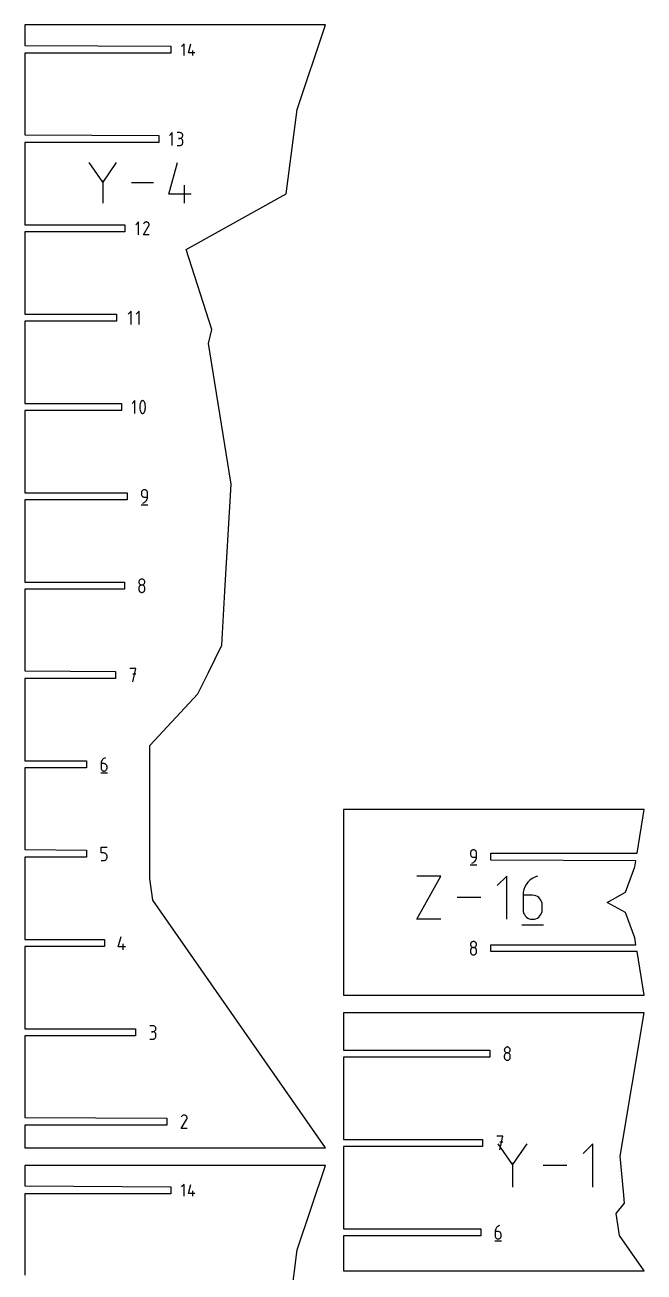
# Model space of a CAD drawing. Extents: x 0 to 980, y 0 to 700.
# Drawn here: x 469 to 580.2, y 194 to 417.9 of the extents above; entities that cross this region are included whole.
import ezdxf

# ---------------------------------------------------------------- set-up
doc = ezdxf.new("R2010")
doc.units = 0

msp = doc.modelspace()

# ---------------------------------------------------------------- linework, layer by layer
at = {"layer": 'annotation', "color": 1}
for p, q in [((497.553473, 414.543362), (497.090548, 414.080305)), ((497.553473, 412.461044), (497.553473, 414.543362)), ((498.334277, 412.92397), (498.796028, 414.543362)), ((499.490482, 412.92397), (498.334277, 412.92397)), ((499.143908, 412.461044), (499.143908, 413.385851)), ((495.445267, 398.61503), (494.932945, 398.102564)), ((495.445267, 396.310521), (495.445267, 398.61503)), ((496.821129, 398.612356), (496.309386, 398.612356)), ((496.913168, 398.604095), (496.821129, 398.612356)), ((496.999772, 398.580288), (496.913168, 398.604095)), ((497.079503, 398.542398), (496.999772, 398.580288)), ((496.821129, 397.588869), (496.564896, 397.588869)), ((496.564896, 397.588869), (496.821129, 397.588869)), ((496.821129, 397.588869), (496.913168, 397.597132)), ((496.913168, 397.580608), (496.821129, 397.588869)), ((496.821129, 397.588869), (496.821129, 397.588869)), ((496.821129, 396.310593), (496.913168, 396.31885)), ((496.913168, 397.597132), (496.999772, 397.620953)), ((496.999772, 397.5568), (496.913168, 397.580608)), ((496.913168, 396.31885), (496.999772, 396.342645)), ((496.999772, 397.620953), (497.079503, 397.65888)), ((497.079503, 397.518911), (496.999772, 397.5568)), ((496.999772, 396.342645), (497.079503, 396.380519)), ((497.15092, 398.491891), (497.079503, 398.542398)), ((497.079503, 397.65888), (497.15092, 397.709461)), ((497.15092, 397.468403), (497.079503, 397.518911)), ((497.079503, 396.380519), (497.15092, 396.431011)), ((497.212582, 398.43023), (497.15092, 398.491891)), ((497.15092, 397.709461), (497.212582, 397.771243)), ((497.212582, 397.406742), (497.15092, 397.468403)), ((497.15092, 396.431011), (497.212582, 396.49266)), ((497.263049, 398.35888), (497.212582, 398.43023)), ((497.212582, 397.771243), (497.263049, 397.842774)), ((497.263049, 397.335392), (497.212582, 397.406742)), ((497.212582, 396.49266), (497.263049, 396.564006)), ((497.30088, 398.279304), (497.263049, 398.35888)), ((497.263049, 397.842774), (497.30088, 397.922601)), ((497.30088, 397.255817), (497.263049, 397.335392)), ((497.263049, 396.564006), (497.30088, 396.643587)), ((497.324635, 398.192968), (497.30088, 398.279304)), ((497.30088, 397.922601), (497.324635, 398.009272)), ((497.324635, 397.169481), (497.30088, 397.255817)), ((497.30088, 396.643587), (497.324635, 396.729944)), ((497.332873, 398.101335), (497.324635, 398.192968)), ((497.324635, 398.009272), (497.332873, 398.101335)), ((497.332873, 397.077848), (497.324635, 397.169481)), ((497.324635, 396.729944), (497.332873, 396.821615)), ((497.332873, 398.101335), (497.332873, 398.101335)), ((497.332873, 396.821615), (497.332873, 397.077848)), ((497.332873, 397.077848), (497.332873, 397.077848)), ((496.309386, 396.310593), (496.821129, 396.310593)), ((496.821129, 396.310593), (496.821129, 396.310593)), ((482.965511, 389.734452), (480.544488, 393.235583)), ((485.38608, 393.235583), (482.965511, 389.734452)), ((494.798441, 387.590852), (496.407906, 393.235356)), ((482.965511, 390.0162), (482.965511, 385.977063)), ((492.07735, 389.606323), (488.108764, 389.606323)), ((498.828474, 387.590852), (494.798441, 387.590852)), ((497.620466, 385.977291), (497.620466, 389.200771)), ((489.393004, 382.575436), (488.880756, 382.063044)), ((489.393004, 380.271261), (489.393004, 382.575436)), ((490.257171, 380.271242), (491.20277, 381.793535)), ((490.325808, 382.319221), (490.258616, 382.190328)), ((490.37913, 382.394833), (490.325808, 382.319221)), ((490.443104, 382.457951), (490.37913, 382.394833)), ((490.515786, 382.50807), (490.443104, 382.457951)), ((490.595228, 382.544685), (490.515786, 382.50807)), ((490.679486, 382.56729), (490.595228, 382.544685)), ((490.766614, 382.575379), (490.679486, 382.56729)), ((490.854666, 382.568448), (490.766614, 382.575379)), ((490.941696, 382.545991), (490.854666, 382.568448)), ((491.025759, 382.507503), (490.941696, 382.545991)), ((491.100944, 382.454114), (491.025759, 382.507503)), ((491.025759, 382.507503), (491.025759, 382.507503)), ((491.163807, 382.390048), (491.100944, 382.454114)), ((491.213789, 382.317267), (491.163807, 382.390048)), ((491.20277, 381.793535), (491.2039, 381.794934)), ((491.20277, 381.793535), (491.20277, 381.793535)), ((491.2039, 381.794934), (491.204984, 381.796344)), ((491.204984, 381.796344), (491.206029, 381.797779)), ((491.206029, 381.797779), (491.207042, 381.799249)), ((491.207042, 381.799249), (491.208029, 381.800767)), ((491.208029, 381.800767), (491.208999, 381.802344)), ((491.208999, 381.802344), (491.209958, 381.803993)), ((491.209958, 381.803993), (491.210914, 381.805724)), ((491.210914, 381.805724), (491.211873, 381.807551)), ((491.211873, 381.807551), (491.250917, 381.891381)), ((491.211873, 381.807551), (491.211873, 381.807551)), ((491.250331, 382.237737), (491.213789, 382.317267)), ((491.272873, 382.15342), (491.250331, 382.237737)), ((491.250917, 381.891381), (491.273725, 381.978278)), ((491.280858, 382.066279), (491.272873, 382.15342)), ((491.273725, 381.978278), (491.280858, 382.066279)), ((491.28051, 380.271242), (490.257171, 380.271242)), ((488.086705, 366.583921), (487.553154, 366.05022)), ((488.086705, 364.183921), (488.086705, 366.583921)), ((489.520256, 366.583921), (488.986705, 366.05022)), ((489.520256, 364.183921), (489.520256, 366.583921)), ((488.740929, 350.498924), (488.22764, 349.98549)), ((488.740929, 348.190064), (488.740929, 350.498924)), ((489.62898, 349.675307), (489.606853, 349.454192)), ((489.606853, 349.454192), (489.606853, 349.232163)), ((489.673233, 349.893802), (489.62898, 349.675307)), ((489.739612, 350.107969), (489.673233, 349.893802)), ((489.828118, 350.316099), (489.739612, 350.107969)), ((489.857922, 350.365663), (489.828118, 350.316099)), ((489.828118, 350.316099), (489.828118, 350.316099)), ((489.895067, 350.4079), (489.857922, 350.365663)), ((489.938321, 350.442401), (489.895067, 350.4079)), ((489.986455, 350.468759), (489.938321, 350.442401)), ((490.03824, 350.486563), (489.986455, 350.468759)), ((490.092444, 350.495406), (490.03824, 350.486563)), ((490.14784, 350.494878), (490.092444, 350.495406)), ((490.203196, 350.484572), (490.14784, 350.494878)), ((490.257282, 350.464077), (490.203196, 350.484572)), ((490.277988, 350.453197), (490.257282, 350.464077)), ((490.257282, 350.464077), (490.257282, 350.464077)), ((490.297857, 350.440699), (490.277988, 350.453197)), ((490.316792, 350.426683), (490.297857, 350.440699)), ((490.334698, 350.411248), (490.316792, 350.426683)), ((490.351478, 350.394492), (490.334698, 350.411248)), ((490.367035, 350.376515), (490.351478, 350.394492)), ((490.381273, 350.357416), (490.367035, 350.376515)), ((490.394095, 350.337292), (490.381273, 350.357416)), ((490.405405, 350.316244), (490.394095, 350.337292)), ((490.49434, 350.107684), (490.405405, 350.316244)), ((490.405405, 350.316244), (490.405405, 350.316244)), ((490.561041, 349.893196), (490.49434, 350.107684)), ((490.605508, 349.674487), (490.561041, 349.893196)), ((490.627742, 349.453264), (490.605508, 349.674487)), ((490.627742, 349.231235), (490.627742, 349.453264)), ((489.606853, 349.232163), (489.62898, 349.01093)), ((489.62898, 349.01093), (489.673233, 348.792199)), ((489.673233, 348.792199), (489.739612, 348.577678)), ((489.739612, 348.577678), (489.828118, 348.369076)), ((489.828118, 348.369076), (489.828118, 348.369076)), ((489.828118, 348.369076), (489.839387, 348.348069)), ((489.839387, 348.348069), (489.852114, 348.328046)), ((489.852114, 348.328046), (489.866246, 348.309067)), ((489.866246, 348.309067), (489.88173, 348.291193)), ((489.88173, 348.291193), (489.898512, 348.274484)), ((489.898512, 348.274484), (489.916538, 348.259001)), ((489.916538, 348.259001), (489.935754, 348.244806)), ((489.935754, 348.244806), (489.956107, 348.231958)), ((489.956107, 348.231958), (489.977544, 348.220519)), ((489.977544, 348.220519), (489.977544, 348.220519)), ((489.977544, 348.220519), (490.031204, 348.200459)), ((490.031204, 348.200459), (490.086238, 348.190493)), ((490.086238, 348.190493), (490.1414, 348.190214)), ((490.1414, 348.190214), (490.195447, 348.199216)), ((490.195447, 348.199216), (490.247134, 348.217093)), ((490.247134, 348.217093), (490.295218, 348.243439)), ((490.295218, 348.243439), (490.338454, 348.277846)), ((490.338454, 348.277846), (490.375598, 348.319909)), ((490.375598, 348.319909), (490.405405, 348.36922)), ((490.405405, 348.36922), (490.49434, 348.577394)), ((490.405405, 348.36922), (490.405405, 348.36922)), ((490.49434, 348.577394), (490.561041, 348.791593)), ((490.561041, 348.791593), (490.605508, 349.010109)), ((490.605508, 349.010109), (490.627742, 349.231235)), ((489.922823, 334.067243), (489.914218, 333.971365)), ((489.914218, 333.971365), (489.914218, 333.704515)), ((489.914218, 333.704515), (489.914218, 333.704515)), ((489.914218, 333.704515), (489.922823, 333.608642)), ((489.947624, 334.157506), (489.922823, 334.067243)), ((489.987103, 334.240641), (489.947624, 334.157506)), ((490.039742, 334.315136), (489.987103, 334.240641)), ((490.104021, 334.379477), (490.039742, 334.315136)), ((490.178421, 334.432154), (490.104021, 334.379477)), ((490.261425, 334.471653), (490.178421, 334.432154)), ((490.351513, 334.496461), (490.261425, 334.471653)), ((490.447167, 334.505067), (490.351513, 334.496461)), ((490.543019, 334.496461), (490.447167, 334.505067)), ((490.447167, 334.505067), (490.447167, 334.505067)), ((490.633213, 334.471653), (490.543019, 334.496461)), ((490.716247, 334.432154), (490.633213, 334.471653)), ((490.790623, 334.379477), (490.716247, 334.432154)), ((490.85484, 334.315136), (490.790623, 334.379477)), ((490.907398, 334.240641), (490.85484, 334.315136)), ((490.946797, 334.157506), (490.907398, 334.240641)), ((490.971536, 334.067243), (490.946797, 334.157506)), ((490.980116, 333.971365), (490.971536, 334.067243)), ((490.980116, 333.170964), (490.980116, 333.971365)), ((490.980116, 333.971365), (490.980116, 333.971365)), ((489.847619, 331.805067), (491.047619, 331.805067)), ((489.922823, 333.608642), (489.947624, 333.518393)), ((489.947624, 333.518393), (489.987103, 333.435278)), ((489.987103, 333.435278), (490.039742, 333.360808)), ((490.039742, 333.360808), (490.104021, 333.296491)), ((490.104021, 333.296491), (490.178421, 333.243838)), ((490.178421, 333.243838), (490.261425, 333.204359)), ((490.180467, 332.105067), (490.332875, 332.161861)), ((490.180467, 332.105067), (490.180467, 332.105067)), ((490.261425, 333.204359), (490.351513, 333.179565)), ((490.332875, 332.161861), (490.472766, 332.238629)), ((490.351513, 333.179565), (490.447167, 333.170964)), ((490.447167, 333.170964), (490.980116, 333.170964)), ((490.472766, 332.238629), (490.598695, 332.333415)), ((490.598695, 332.333415), (490.709217, 332.444263)), ((490.709217, 332.444263), (490.802886, 332.569216)), ((490.802886, 332.569216), (490.878255, 332.706318)), ((490.878255, 332.706318), (490.933881, 332.853614)), ((490.933881, 332.853614), (490.968316, 333.009148)), ((490.968316, 333.009148), (490.980116, 333.170964)), ((489.461959, 318.025938), (489.45336, 317.930508)), ((489.486748, 318.115852), (489.461959, 318.025938)), ((489.526211, 318.198725), (489.486748, 318.115852)), ((489.578833, 318.273032), (489.526211, 318.198725)), ((489.6431, 318.337247), (489.578833, 318.273032)), ((489.717496, 318.389848), (489.6431, 318.337247)), ((489.800506, 318.429307), (489.717496, 318.389848)), ((489.890615, 318.454101), (489.800506, 318.429307)), ((489.986308, 318.462705), (489.890615, 318.454101)), ((490.082002, 318.454101), (489.986308, 318.462705)), ((489.986308, 318.462705), (489.986308, 318.462705)), ((490.172111, 318.429307), (490.082002, 318.454101)), ((490.255121, 318.389848), (490.172111, 318.429307)), ((490.329517, 318.337247), (490.255121, 318.389848)), ((490.393784, 318.273032), (490.329517, 318.337247)), ((490.446406, 318.198725), (490.393784, 318.273032)), ((490.485869, 318.115852), (490.446406, 318.198725)), ((490.510658, 318.025938), (490.485869, 318.115852)), ((490.519257, 317.930508), (490.510658, 318.025938)), ((489.45336, 317.930508), (489.45336, 317.930508)), ((489.45336, 317.930508), (489.461964, 317.834631)), ((489.461959, 316.95909), (489.45336, 316.863256)), ((489.45336, 316.863256), (489.45336, 316.59776)), ((489.45336, 316.59776), (489.45336, 316.59776)), ((489.45336, 316.59776), (489.461964, 316.501934)), ((489.486748, 317.049317), (489.461959, 316.95909)), ((489.461964, 317.834631), (489.486766, 317.744368)), ((489.461964, 316.501934), (489.486766, 316.41181)), ((489.526211, 317.132426), (489.486748, 317.049317)), ((489.486766, 317.744368), (489.526245, 317.661233)), ((489.486766, 316.41181), (489.526245, 316.328875)), ((489.578833, 317.206902), (489.526211, 317.132426)), ((489.526245, 317.661233), (489.578883, 317.586738)), ((489.526245, 316.328875), (489.578883, 316.254618)), ((489.6431, 317.271231), (489.578833, 317.206902)), ((489.578883, 317.586738), (489.643162, 317.522397)), ((489.578883, 316.254618), (489.643162, 316.190526)), ((489.717496, 317.3239), (489.6431, 317.271231)), ((489.643162, 317.522397), (489.717563, 317.46972)), ((489.643162, 316.190526), (489.717563, 316.138087)), ((489.800506, 317.363395), (489.717496, 317.3239)), ((489.717563, 317.46972), (489.800566, 317.430221)), ((489.717563, 316.138087), (489.800566, 316.098788)), ((489.890615, 317.388202), (489.800506, 317.363395)), ((489.800566, 317.430221), (489.890655, 317.405413)), ((489.800566, 316.098788), (489.890655, 316.074118)), ((489.986308, 317.396807), (489.890615, 317.388202)), ((489.890655, 317.405413), (489.986308, 317.396807)), ((489.890655, 316.074118), (489.986308, 316.065564)), ((489.986308, 317.396807), (490.081962, 317.405413)), ((490.082002, 317.388207), (489.986308, 317.396807)), ((489.986308, 317.396807), (489.986308, 317.396807)), ((489.986308, 317.396807), (489.986308, 317.396807)), ((489.986308, 316.065564), (490.081962, 316.074118)), ((489.986308, 316.065564), (489.986308, 316.065564)), ((490.081962, 317.405413), (490.172051, 317.430221)), ((490.081962, 316.074118), (490.172051, 316.098788)), ((490.172111, 317.363412), (490.082002, 317.388207)), ((490.172051, 317.430221), (490.255054, 317.46972)), ((490.172051, 316.098788), (490.255054, 316.138087)), ((490.255121, 317.323933), (490.172111, 317.363412)), ((490.255054, 317.46972), (490.329455, 317.522397)), ((490.255054, 316.138087), (490.329455, 316.190526)), ((490.329517, 317.271281), (490.255121, 317.323933)), ((490.329455, 317.522397), (490.393734, 317.586738)), ((490.329455, 316.190526), (490.393734, 316.254618)), ((490.393784, 317.206964), (490.329517, 317.271281)), ((490.393734, 317.586738), (490.446372, 317.661233)), ((490.393734, 316.254618), (490.446372, 316.328875)), ((490.446406, 317.132493), (490.393784, 317.206964)), ((490.446372, 317.661233), (490.485851, 317.744368)), ((490.446372, 316.328875), (490.485851, 316.41181)), ((490.485869, 317.049378), (490.446406, 317.132493)), ((490.485851, 317.744368), (490.510653, 317.834631)), ((490.485851, 316.41181), (490.510653, 316.501934)), ((490.510658, 316.959129), (490.485869, 317.049378)), ((490.510653, 317.834631), (490.519257, 317.930508)), ((490.510653, 316.501934), (490.519257, 316.59776)), ((490.519257, 316.863256), (490.510658, 316.959129)), ((490.519257, 317.930508), (490.519257, 317.930508)), ((490.519257, 316.59776), (490.519257, 316.863256)), ((490.519257, 316.863256), (490.519257, 316.863256)), ((488.908981, 302.426212), (487.841729, 302.426212)), ((488.37543, 300.026212), (488.908981, 302.426212)), ((488.908981, 301.357455), (488.37543, 301.357455)), ((482.671455, 285.480249), (482.659654, 285.318028)), ((482.659654, 285.318028), (482.659654, 284.520336)), ((483.192602, 285.318028), (482.659654, 285.318028)), ((482.659654, 284.520336), (482.659654, 284.520336)), ((482.659654, 284.520336), (482.668258, 284.424463)), ((482.668258, 284.424463), (482.693059, 284.334214)), ((482.705899, 285.636111), (482.671455, 285.480249)), ((482.761547, 285.783683), (482.705899, 285.636111)), ((482.836963, 285.921031), (482.761547, 285.783683)), ((482.930707, 286.046223), (482.836963, 285.921031)), ((483.041342, 286.157327), (482.930707, 286.046223)), ((483.167428, 286.252411), (483.041342, 286.157327)), ((483.307529, 286.329541), (483.167428, 286.252411)), ((483.288454, 285.309474), (483.192602, 285.318028)), ((483.378648, 285.284804), (483.288454, 285.309474)), ((483.460205, 286.386785), (483.307529, 286.329541)), ((483.461683, 285.245506), (483.378648, 285.284804)), ((483.460205, 286.386785), (483.460205, 286.386785)), ((483.536059, 285.193066), (483.461683, 285.245506)), ((483.600276, 285.128974), (483.536059, 285.193066)), ((483.652833, 285.054717), (483.600276, 285.128974)), ((483.692232, 284.971783), (483.652833, 285.054717)), ((483.716971, 284.881658), (483.692232, 284.971783)), ((483.692232, 284.334214), (483.716971, 284.424463)), ((483.725551, 284.785832), (483.716971, 284.881658)), ((483.716971, 284.424463), (483.725551, 284.520336)), ((483.725551, 284.520336), (483.725551, 284.785832)), ((483.725551, 284.785832), (483.725551, 284.785832)), ((482.592903, 283.686785), (483.792903, 283.686785)), ((482.693059, 284.334214), (482.732538, 284.251099)), ((482.732538, 284.251099), (482.785177, 284.176629)), ((482.785177, 284.176629), (482.849456, 284.112312)), ((482.849456, 284.112312), (482.923856, 284.059659)), ((482.923856, 284.059659), (483.00686, 284.02018)), ((483.00686, 284.02018), (483.096948, 283.995386)), ((483.096948, 283.995386), (483.192602, 283.986785)), ((483.192602, 283.986785), (483.288454, 283.995386)), ((483.192602, 283.986785), (483.192602, 283.986785)), ((483.288454, 283.995386), (483.378648, 284.02018)), ((483.378648, 284.02018), (483.461683, 284.059659)), ((483.461683, 284.059659), (483.536059, 284.112312)), ((483.536059, 284.112312), (483.600276, 284.176629)), ((483.600276, 284.176629), (483.652833, 284.251099)), ((483.652833, 284.251099), (483.692232, 284.334214)), ((482.659649, 269.278601), (482.659649, 270.347358)), ((482.659649, 270.347358), (483.725546, 270.347358)), ((483.192598, 269.278601), (482.659649, 269.278601)), ((483.288291, 269.270047), (483.192598, 269.278601)), ((483.378401, 269.245377), (483.288291, 269.270047)), ((483.461411, 269.206078), (483.378401, 269.245377)), ((483.535806, 269.153639), (483.461411, 269.206078)), ((483.600073, 269.089547), (483.535806, 269.153639)), ((483.652695, 269.01529), (483.600073, 269.089547)), ((483.692158, 268.932355), (483.652695, 269.01529)), ((483.716947, 268.842231), (483.692158, 268.932355)), ((483.725546, 268.746405), (483.716947, 268.842231)), ((483.725546, 268.480909), (483.725546, 268.746405)), ((483.725546, 268.746405), (483.725546, 268.746405)), ((549.006128, 269.403901), (548.997524, 269.308023)), ((548.997524, 269.308023), (548.997524, 269.041173)), ((548.997524, 269.041173), (548.997524, 269.041173)), ((548.997524, 269.041173), (549.006128, 268.9453)), ((549.030929, 269.494164), (549.006128, 269.403901)), ((549.006128, 268.9453), (549.030929, 268.855051)), ((549.070408, 269.577299), (549.030929, 269.494164)), ((549.030929, 268.855051), (549.070408, 268.771936)), ((549.123047, 269.651793), (549.070408, 269.577299)), ((549.070408, 268.771936), (549.123047, 268.697465)), ((549.187326, 269.716135), (549.123047, 269.651793)), ((549.123047, 268.697465), (549.187326, 268.633148)), ((549.261726, 269.768812), (549.187326, 269.716135)), ((549.34473, 269.80831), (549.261726, 269.768812)), ((549.434818, 269.833119), (549.34473, 269.80831)), ((549.530472, 269.841724), (549.434818, 269.833119)), ((549.626324, 269.833119), (549.530472, 269.841724)), ((549.530472, 269.841724), (549.530472, 269.841724)), ((549.716518, 269.80831), (549.626324, 269.833119)), ((549.799553, 269.768812), (549.716518, 269.80831)), ((549.873929, 269.716135), (549.799553, 269.768812)), ((549.938145, 269.651793), (549.873929, 269.716135)), ((549.990703, 269.577299), (549.938145, 269.651793)), ((550.030102, 269.494164), (549.990703, 269.577299)), ((550.054841, 269.403901), (550.030102, 269.494164)), ((550.063421, 269.308023), (550.054841, 269.403901)), ((550.063421, 268.507622), (550.063421, 269.308023)), ((550.063421, 269.308023), (550.063421, 269.308023)), ((482.659649, 267.947358), (483.192598, 267.947358)), ((483.192598, 267.947358), (483.288252, 267.955958)), ((483.192598, 267.947358), (483.192598, 267.947358)), ((483.288252, 267.955958), (483.37834, 267.980753)), ((483.37834, 267.980753), (483.461344, 268.020232)), ((483.461344, 268.020232), (483.535744, 268.072884)), ((483.535744, 268.072884), (483.600023, 268.137201)), ((483.600023, 268.137201), (483.652662, 268.211672)), ((483.652662, 268.211672), (483.692141, 268.294787)), ((483.692141, 268.294787), (483.716942, 268.385036)), ((483.716942, 268.385036), (483.725546, 268.480909)), ((548.930924, 267.141724), (550.130924, 267.141724)), ((549.187326, 268.633148), (549.261726, 268.580496)), ((549.261726, 268.580496), (549.34473, 268.541017)), ((549.263772, 267.441724), (549.41618, 267.498519)), ((549.263772, 267.441724), (549.263772, 267.441724)), ((549.34473, 268.541017), (549.434818, 268.516222)), ((549.41618, 267.498519), (549.556071, 267.575287)), ((549.434818, 268.516222), (549.530472, 268.507622)), ((549.530472, 268.507622), (550.063421, 268.507622)), ((549.556071, 267.575287), (549.682, 267.670073)), ((549.682, 267.670073), (549.792522, 267.78092)), ((549.792522, 267.78092), (549.886191, 267.905873)), ((549.886191, 267.905873), (549.96156, 268.042976)), ((549.96156, 268.042976), (550.017186, 268.190272)), ((550.017186, 268.190272), (550.051621, 268.345806)), ((550.051621, 268.345806), (550.063421, 268.507622)), ((539.379522, 257.371207), (543.697571, 265.147987)), ((543.697571, 265.147987), (539.379522, 265.147987)), ((555.511487, 265.147987), (553.78261, 263.418622)), ((555.511487, 257.371207), (555.511487, 265.147987)), ((559.66433, 264.40447), (559.305838, 264.044457)), ((560.072892, 264.71257), (559.66433, 264.40447)), ((560.526863, 264.962497), (560.072892, 264.71257)), ((561.021584, 265.147987), (560.526863, 264.962497)), ((561.021584, 265.147987), (561.021584, 265.147987)), ((558.465775, 262.210516), (558.427536, 261.684867)), ((558.577385, 262.715561), (558.465775, 262.210516)), ((558.757705, 263.19374), (558.577385, 262.715561)), ((559.002077, 263.638793), (558.757705, 263.19374)), ((559.305838, 264.044457), (559.002077, 263.638793)), ((550.866805, 261.259597), (546.614595, 261.259597)), ((558.427536, 261.684867), (558.427536, 259.100085)), ((560.154463, 261.684867), (558.427536, 261.684867)), ((560.465055, 261.65715), (560.154463, 261.684867)), ((560.757311, 261.57721), (560.465055, 261.65715)), ((561.026371, 261.449871), (560.757311, 261.57721)), ((561.267373, 261.279951), (561.026371, 261.449871)), ((561.475457, 261.072272), (561.267373, 261.279951)), ((561.645761, 260.831654), (561.475457, 261.072272)), ((561.773426, 260.562919), (561.645761, 260.831654)), ((561.853589, 260.270887), (561.773426, 260.562919)), ((561.88139, 259.960379), (561.853589, 260.270887)), ((561.88139, 259.100085), (561.88139, 259.960379)), ((561.88139, 259.960379), (561.88139, 259.960379)), ((558.427536, 259.100085), (558.427536, 259.100085)), ((558.427536, 259.100085), (558.455418, 258.789426)), ((558.455418, 258.789426), (558.535782, 258.496991)), ((558.535782, 258.496991), (558.663707, 258.227672)), ((558.663707, 258.227672), (558.834272, 257.986362)), ((558.834272, 257.986362), (559.042557, 257.777954)), ((559.042557, 257.777954), (559.283639, 257.607342)), ((559.283639, 257.607342), (559.552598, 257.479418)), ((560.757311, 257.479418), (561.026371, 257.607342)), ((561.026371, 257.607342), (561.267373, 257.777954)), ((561.267373, 257.777954), (561.475457, 257.986362)), ((561.475457, 257.986362), (561.645761, 258.227672)), ((561.645761, 258.227672), (561.773426, 258.496991)), ((561.773426, 258.496991), (561.853589, 258.789426)), ((561.853589, 258.789426), (561.88139, 259.100085)), ((543.697571, 257.371207), (539.379522, 257.371207)), ((558.211243, 256.39911), (562.099633, 256.39911)), ((559.552598, 257.479418), (559.844513, 257.399076)), ((559.844513, 257.399076), (560.154463, 257.371207)), ((560.154463, 257.371207), (560.465055, 257.399076)), ((560.154463, 257.371207), (560.154463, 257.371207)), ((560.465055, 257.399076), (560.757311, 257.479418)), ((485.70762, 252.441481), (486.239816, 254.307931)), ((549.031071, 253.040026), (549.006283, 252.950112)), ((549.070534, 253.122899), (549.031071, 253.040026)), ((549.123157, 253.197205), (549.070534, 253.122899)), ((549.187423, 253.261421), (549.123157, 253.197205)), ((549.261819, 253.314021), (549.187423, 253.261421)), ((549.344829, 253.353481), (549.261819, 253.314021)), ((549.434938, 253.378275), (549.344829, 253.353481)), ((549.530632, 253.386878), (549.434938, 253.378275)), ((549.626325, 253.378275), (549.530632, 253.386878)), ((549.530632, 253.386878), (549.530632, 253.386878)), ((549.716435, 253.353481), (549.626325, 253.378275)), ((549.799445, 253.314021), (549.716435, 253.353481)), ((549.87384, 253.261421), (549.799445, 253.314021)), ((549.938107, 253.197205), (549.87384, 253.261421)), ((549.990729, 253.122899), (549.938107, 253.197205)), ((550.030192, 253.040026), (549.990729, 253.122899)), ((550.054981, 252.950112), (550.030192, 253.040026)), ((487.040217, 252.441481), (485.70762, 252.441481)), ((486.640769, 251.907931), (486.640769, 252.973828)), ((549.006283, 252.950112), (548.997683, 252.854682)), ((548.997683, 252.854682), (548.997683, 252.854682)), ((548.997683, 252.854682), (549.006288, 252.758804)), ((549.006283, 251.883263), (548.997683, 251.78743)), ((548.997683, 251.78743), (548.997683, 251.521934)), ((548.997683, 251.521934), (548.997683, 251.521934)), ((548.997683, 251.521934), (549.006288, 251.426108)), ((549.031071, 251.973491), (549.006283, 251.883263)), ((549.006288, 252.758804), (549.031089, 252.668542)), ((549.006288, 251.426108), (549.031089, 251.335984)), ((549.070534, 252.0566), (549.031071, 251.973491)), ((549.031089, 252.668542), (549.070568, 252.585407)), ((549.031089, 251.335984), (549.070568, 251.253049)), ((549.123157, 252.131076), (549.070534, 252.0566)), ((549.070568, 252.585407), (549.123206, 252.510912)), ((549.070568, 251.253049), (549.123206, 251.178792)), ((549.187423, 252.195405), (549.123157, 252.131076)), ((549.123206, 252.510912), (549.187485, 252.44657)), ((549.123206, 251.178792), (549.187485, 251.1147)), ((549.261819, 252.248074), (549.187423, 252.195405)), ((549.187485, 252.44657), (549.261886, 252.393894)), ((549.187485, 251.1147), (549.261886, 251.062261)), ((549.344829, 252.287569), (549.261819, 252.248074)), ((549.261886, 252.393894), (549.34489, 252.354395)), ((549.261886, 251.062261), (549.34489, 251.022962)), ((549.434938, 252.312376), (549.344829, 252.287569)), ((549.34489, 252.354395), (549.434978, 252.329587)), ((549.34489, 251.022962), (549.434978, 250.998292)), ((549.530632, 252.320981), (549.434938, 252.312376)), ((549.434978, 252.329587), (549.530632, 252.320981)), ((549.434978, 250.998292), (549.530632, 250.989738)), ((549.530632, 252.320981), (549.626286, 252.329587)), ((549.626325, 252.312381), (549.530632, 252.320981)), ((549.530632, 252.320981), (549.530632, 252.320981)), ((549.530632, 252.320981), (549.530632, 252.320981)), ((549.530632, 250.989738), (549.626286, 250.998292)), ((549.530632, 250.989738), (549.530632, 250.989738)), ((549.626286, 252.329587), (549.716374, 252.354395)), ((549.626286, 250.998292), (549.716374, 251.022962)), ((549.716435, 252.287586), (549.626325, 252.312381)), ((549.716374, 252.354395), (549.799378, 252.393894)), ((549.716374, 251.022962), (549.799378, 251.062261)), ((549.799445, 252.248107), (549.716435, 252.287586)), ((549.799378, 252.393894), (549.873778, 252.44657)), ((549.799378, 251.062261), (549.873778, 251.1147)), ((549.87384, 252.195454), (549.799445, 252.248107)), ((549.873778, 252.44657), (549.938057, 252.510912)), ((549.873778, 251.1147), (549.938057, 251.178792)), ((549.938107, 252.131138), (549.87384, 252.195454)), ((549.938057, 252.510912), (549.990696, 252.585407)), ((549.938057, 251.178792), (549.990696, 251.253049)), ((549.990729, 252.056667), (549.938107, 252.131138)), ((549.990696, 252.585407), (550.030175, 252.668542)), ((549.990696, 251.253049), (550.030175, 251.335984)), ((550.030192, 251.973552), (549.990729, 252.056667)), ((550.030175, 252.668542), (550.054976, 252.758804)), ((550.030175, 251.335984), (550.054976, 251.426108)), ((550.054981, 251.883303), (550.030192, 251.973552)), ((550.054976, 252.758804), (550.06358, 252.854682)), ((550.054976, 251.426108), (550.06358, 251.521934)), ((550.06358, 252.854682), (550.054981, 252.950112)), ((550.06358, 251.78743), (550.054981, 251.883303)), ((550.06358, 252.854682), (550.06358, 252.854682)), ((550.06358, 251.521934), (550.06358, 251.78743)), ((550.06358, 251.78743), (550.06358, 251.78743)), ((491.973649, 238.265719), (491.4407, 238.265719)), ((492.069501, 238.257116), (491.973649, 238.265719)), ((492.159695, 238.232322), (492.069501, 238.257116)), ((492.24273, 238.192862), (492.159695, 238.232322)), ((492.317105, 238.140262), (492.24273, 238.192862)), ((492.381322, 238.076046), (492.317105, 238.140262)), ((492.317105, 237.325411), (492.381322, 237.389753)), ((492.43388, 238.001739), (492.381322, 238.076046)), ((492.381322, 237.389753), (492.43388, 237.464248)), ((492.473279, 237.918867), (492.43388, 238.001739)), ((492.43388, 237.464248), (492.473279, 237.547382)), ((492.498018, 237.828953), (492.473279, 237.918867)), ((492.473279, 237.547382), (492.498018, 237.637645)), ((492.506598, 237.733523), (492.498018, 237.828953)), ((492.498018, 237.637645), (492.506598, 237.733523)), ((492.506598, 237.733523), (492.506598, 237.733523)), ((491.4407, 235.868579), (491.973649, 235.868579)), ((491.973649, 237.199822), (491.706799, 237.199822)), ((491.706799, 237.199822), (491.973649, 237.199822)), ((491.973649, 237.199822), (492.069501, 237.208427)), ((492.069501, 237.191218), (491.973649, 237.199822)), ((491.973649, 237.199822), (491.973649, 237.199822)), ((491.973649, 235.868579), (492.069501, 235.877177)), ((491.973649, 235.868579), (491.973649, 235.868579)), ((492.069501, 237.208427), (492.159695, 237.233236)), ((492.159695, 237.166424), (492.069501, 237.191218)), ((492.069501, 235.877177), (492.159695, 235.901959)), ((492.159695, 237.233236), (492.24273, 237.272735)), ((492.24273, 237.126965), (492.159695, 237.166424)), ((492.159695, 235.901959), (492.24273, 235.941402)), ((492.24273, 237.272735), (492.317105, 237.325411)), ((492.317105, 237.074365), (492.24273, 237.126965)), ((492.24273, 235.941402), (492.317105, 235.993986)), ((492.381322, 237.010149), (492.317105, 237.074365)), ((492.317105, 235.993986), (492.381322, 236.05819)), ((492.43388, 236.935842), (492.381322, 237.010149)), ((492.381322, 236.05819), (492.43388, 236.132492)), ((492.473279, 236.852969), (492.43388, 236.935842)), ((492.43388, 236.132492), (492.473279, 236.215371)), ((492.498018, 236.763056), (492.473279, 236.852969)), ((492.473279, 236.215371), (492.498018, 236.305305)), ((492.506598, 236.667626), (492.498018, 236.763056)), ((492.498018, 236.305305), (492.506598, 236.400775)), ((492.506598, 236.400775), (492.506598, 236.667626)), ((492.506598, 236.667626), (492.506598, 236.667626)), ((555.080744, 234.012913), (555.072144, 233.917483)), ((555.072144, 233.917483), (555.072144, 233.917483)), ((555.072144, 233.917483), (555.080749, 233.821605)), ((555.080744, 232.946064), (555.072144, 232.850231)), ((555.105533, 234.102827), (555.080744, 234.012913)), ((555.105533, 233.036292), (555.080744, 232.946064)), ((555.080749, 233.821605), (555.10555, 233.731343)), ((555.144996, 234.1857), (555.105533, 234.102827)), ((555.144996, 233.119401), (555.105533, 233.036292)), ((555.10555, 233.731343), (555.145029, 233.648208)), ((555.197618, 234.260006), (555.144996, 234.1857)), ((555.197618, 233.193877), (555.144996, 233.119401)), ((555.145029, 233.648208), (555.197667, 233.573713)), ((555.261884, 234.324222), (555.197618, 234.260006)), ((555.261884, 233.258206), (555.197618, 233.193877)), ((555.197667, 233.573713), (555.261946, 233.509371)), ((555.33628, 234.376822), (555.261884, 234.324222)), ((555.33628, 233.310875), (555.261884, 233.258206)), ((555.261946, 233.509371), (555.336347, 233.456695)), ((555.41929, 234.416282), (555.33628, 234.376822)), ((555.41929, 233.35037), (555.33628, 233.310875)), ((555.336347, 233.456695), (555.419351, 233.417196)), ((555.509399, 234.441076), (555.41929, 234.416282)), ((555.509399, 233.375177), (555.41929, 233.35037)), ((555.419351, 233.417196), (555.509439, 233.392388)), ((555.605093, 234.449679), (555.509399, 234.441076)), ((555.605093, 233.383782), (555.509399, 233.375177)), ((555.509439, 233.392388), (555.605093, 233.383782)), ((555.700786, 234.441076), (555.605093, 234.449679)), ((555.605093, 234.449679), (555.605093, 234.449679)), ((555.605093, 233.383782), (555.700747, 233.392388)), ((555.700786, 233.375182), (555.605093, 233.383782)), ((555.605093, 233.383782), (555.605093, 233.383782)), ((555.605093, 233.383782), (555.605093, 233.383782)), ((555.700747, 233.392388), (555.790835, 233.417196)), ((555.790896, 234.416282), (555.700786, 234.441076)), ((555.790896, 233.350387), (555.700786, 233.375182)), ((555.790835, 233.417196), (555.873839, 233.456695)), ((555.873906, 234.376822), (555.790896, 234.416282)), ((555.873906, 233.310908), (555.790896, 233.350387)), ((555.873839, 233.456695), (555.948239, 233.509371)), ((555.948301, 234.324222), (555.873906, 234.376822)), ((555.948301, 233.258256), (555.873906, 233.310908)), ((555.948239, 233.509371), (556.012518, 233.573713)), ((556.012568, 234.260006), (555.948301, 234.324222)), ((556.012568, 233.193939), (555.948301, 233.258256)), ((556.012518, 233.573713), (556.065157, 233.648208)), ((556.06519, 234.1857), (556.012568, 234.260006)), ((556.06519, 233.119468), (556.012568, 233.193939)), ((556.065157, 233.648208), (556.104636, 233.731343)), ((556.104653, 234.102827), (556.06519, 234.1857)), ((556.104653, 233.036353), (556.06519, 233.119468)), ((556.104636, 233.731343), (556.129437, 233.821605)), ((556.129442, 234.012913), (556.104653, 234.102827)), ((556.129442, 232.946104), (556.104653, 233.036353)), ((556.129437, 233.821605), (556.138042, 233.917483)), ((556.138042, 233.917483), (556.129442, 234.012913)), ((556.138042, 232.850231), (556.129442, 232.946104)), ((556.138042, 233.917483), (556.138042, 233.917483)), ((555.072144, 232.850231), (555.072144, 232.584735)), ((555.072144, 232.584735), (555.072144, 232.584735)), ((555.072144, 232.584735), (555.080749, 232.488909)), ((555.080749, 232.488909), (555.10555, 232.398785)), ((555.10555, 232.398785), (555.145029, 232.31585)), ((555.145029, 232.31585), (555.197667, 232.241593)), ((555.197667, 232.241593), (555.261946, 232.177501)), ((555.261946, 232.177501), (555.336347, 232.125062)), ((555.336347, 232.125062), (555.419351, 232.085763)), ((555.419351, 232.085763), (555.509439, 232.061093)), ((555.509439, 232.061093), (555.605093, 232.052539)), ((555.605093, 232.052539), (555.700747, 232.061093)), ((555.605093, 232.052539), (555.605093, 232.052539)), ((555.700747, 232.061093), (555.790835, 232.085763)), ((555.790835, 232.085763), (555.873839, 232.125062)), ((555.873839, 232.125062), (555.948239, 232.177501)), ((555.948239, 232.177501), (556.012518, 232.241593)), ((556.012518, 232.241593), (556.065157, 232.31585)), ((556.065157, 232.31585), (556.104636, 232.398785)), ((556.104636, 232.398785), (556.129437, 232.488909)), ((556.129437, 232.488909), (556.138042, 232.584735)), ((556.138042, 232.584735), (556.138042, 232.850231)), ((556.138042, 232.850231), (556.138042, 232.850231)), ((497.111922, 221.962206), (497.041936, 221.827953)), ((497.167462, 222.040962), (497.111922, 221.962206)), ((497.234097, 222.106705), (497.167462, 222.040962)), ((497.309801, 222.158909), (497.234097, 222.106705)), ((497.392547, 222.197047), (497.309801, 222.158909)), ((497.480309, 222.220592), (497.392547, 222.197047)), ((497.571061, 222.229018), (497.480309, 222.220592)), ((497.662774, 222.221799), (497.571061, 222.229018)), ((497.753424, 222.198408), (497.662774, 222.221799)), ((497.840983, 222.158318), (497.753424, 222.198408)), ((497.919295, 222.102709), (497.840983, 222.158318)), ((497.840983, 222.158318), (497.840983, 222.158318)), ((497.984772, 222.035978), (497.919295, 222.102709)), ((498.036833, 221.960172), (497.984772, 222.035978)), ((498.074894, 221.877334), (498.036833, 221.960172)), ((498.098374, 221.78951), (498.074894, 221.877334)), ((498.106691, 221.698745), (498.098374, 221.78951)), ((498.099261, 221.607084), (498.106691, 221.698745)), ((497.040431, 219.829057), (498.025355, 221.414658)), ((498.106328, 219.829057), (497.040431, 219.829057)), ((498.025355, 221.414658), (498.026532, 221.416115)), ((498.025355, 221.414658), (498.025355, 221.414658)), ((498.026532, 221.416115), (498.027662, 221.417585)), ((498.027662, 221.417585), (498.02875, 221.419079)), ((498.02875, 221.419079), (498.029805, 221.42061)), ((498.029805, 221.42061), (498.030833, 221.422191)), ((498.030833, 221.422191), (498.031844, 221.423834)), ((498.031844, 221.423834), (498.032843, 221.425551)), ((498.032843, 221.425551), (498.033838, 221.427355)), ((498.033838, 221.427355), (498.034837, 221.429258)), ((498.034837, 221.429258), (498.075504, 221.516574)), ((498.034837, 221.429258), (498.034837, 221.429258)), ((498.075504, 221.516574), (498.099261, 221.607084)), ((554.806297, 218.413187), (553.739045, 218.413187)), ((554.272746, 216.013187), (554.806297, 218.413187)), ((554.806297, 217.34443), (554.272746, 217.34443)), ((556.537298, 213.328118), (553.94325, 217.079465)), ((559.130858, 217.079465), (556.537298, 213.328118)), ((570.945016, 217.079221), (569.216139, 215.349856)), ((570.945016, 209.302443), (570.945016, 217.079221)), ((556.537298, 213.630001), (556.537298, 209.302199)), ((566.300334, 213.190832), (562.048125, 213.190832)), ((497.553464, 209.775581), (497.090538, 209.312524)), ((497.553464, 207.693263), (497.553464, 209.775581)), ((498.334268, 208.156189), (498.796019, 209.775581)), ((499.143899, 207.693263), (499.143899, 208.61807)), ((499.490473, 208.156189), (498.334268, 208.156189)), ((553.470024, 201.623086), (553.43558, 201.467224)), ((553.525673, 201.770658), (553.470024, 201.623086)), ((553.601088, 201.908006), (553.525673, 201.770658)), ((553.694833, 202.033198), (553.601088, 201.908006)), ((553.805467, 202.144302), (553.694833, 202.033198)), ((553.931554, 202.239386), (553.805467, 202.144302)), ((554.071654, 202.316516), (553.931554, 202.239386)), ((554.224331, 202.37376), (554.071654, 202.316516)), ((554.224331, 202.37376), (554.224331, 202.37376)), ((553.357029, 199.67376), (554.557029, 199.67376)), ((553.43558, 201.467224), (553.423779, 201.305003)), ((553.423779, 201.305003), (553.423779, 200.507311)), ((553.956728, 201.305003), (553.423779, 201.305003)), ((553.423779, 200.507311), (553.423779, 200.507311)), ((553.423779, 200.507311), (553.432383, 200.411438)), ((553.432383, 200.411438), (553.457185, 200.321189)), ((553.457185, 200.321189), (553.496664, 200.238074)), ((553.496664, 200.238074), (553.549302, 200.163603)), ((553.549302, 200.163603), (553.613581, 200.099287)), ((553.613581, 200.099287), (553.687982, 200.046634)), ((553.687982, 200.046634), (553.770985, 200.007155)), ((553.770985, 200.007155), (553.861074, 199.98236)), ((553.861074, 199.98236), (553.956728, 199.97376)), ((554.05258, 201.296449), (553.956728, 201.305003)), ((553.956728, 199.97376), (554.05258, 199.98236)), ((553.956728, 199.97376), (553.956728, 199.97376)), ((554.142773, 201.271779), (554.05258, 201.296449)), ((554.05258, 199.98236), (554.142773, 200.007155)), ((554.225808, 201.23248), (554.142773, 201.271779)), ((554.142773, 200.007155), (554.225808, 200.046634)), ((554.300184, 201.180041), (554.225808, 201.23248)), ((554.225808, 200.046634), (554.300184, 200.099287)), ((554.364401, 201.115949), (554.300184, 201.180041)), ((554.300184, 200.099287), (554.364401, 200.163603)), ((554.416959, 201.041692), (554.364401, 201.115949)), ((554.364401, 200.163603), (554.416959, 200.238074)), ((554.456357, 200.958757), (554.416959, 201.041692)), ((554.416959, 200.238074), (554.456357, 200.321189)), ((554.481097, 200.868633), (554.456357, 200.958757)), ((554.456357, 200.321189), (554.481097, 200.411438)), ((554.489676, 200.772807), (554.481097, 200.868633)), ((554.481097, 200.411438), (554.489676, 200.507311)), ((554.489676, 200.507311), (554.489676, 200.772807)), ((554.489676, 200.772807), (554.489676, 200.772807))]:
    msp.add_line(p, q, dxfattribs=at)
at = {"layer": 'boundary', "color": 5}
for p, q in [((468.987925, 417.948058), (468.987924, 414.275196)), ((485.110913, 417.948033), (468.987925, 417.948058)), ((522.987927, 417.948011), (485.110913, 417.948033)), ((517.883691, 402.771856), (522.987927, 417.948011)), ((468.987924, 414.275196), (495.163744, 414.125203)), ((468.987924, 412.879203), (468.987921, 398.235771)), ((495.163744, 412.879203), (468.987924, 412.879203)), ((495.163744, 414.125203), (495.163744, 412.879203)), ((515.923425, 387.595637), (517.883691, 402.771856)), ((468.98792, 396.839776), (468.987917, 382.046348)), ((493.006162, 396.839776), (468.98792, 396.839776)), ((468.987921, 398.235771), (493.006162, 398.085775)), ((493.006162, 398.085775), (493.006162, 396.839776)), ((497.936907, 377.640475), (515.923425, 387.595637)), ((468.987917, 380.800348), (468.987916, 377.640576)), ((468.987917, 382.046348), (486.953973, 382.046348)), ((486.953973, 380.800348), (468.987917, 380.800348)), ((486.953973, 382.046348), (486.953973, 380.800348)), ((468.987916, 377.640576), (468.987915, 366.006921)), ((502.571048, 363.255061), (497.936907, 377.640475)), ((468.987915, 366.006921), (485.409931, 366.006921)), ((485.409931, 366.006921), (485.409931, 364.760921)), ((468.987915, 364.760921), (468.987913, 349.967494)), ((485.409931, 364.760921), (468.987915, 364.760921)), ((501.927913, 360.765489), (502.571048, 363.255061)), ((505.997599, 335.498437), (501.927913, 360.765489)), ((468.987913, 349.967494), (486.300857, 349.967494)), ((486.300857, 349.967494), (486.300857, 348.721494)), ((468.987912, 348.721494), (468.98791, 333.928067)), ((486.300857, 348.721494), (468.987912, 348.721494)), ((468.98791, 333.928067), (487.320619, 333.928067)), ((487.320619, 333.928067), (487.320619, 332.682067)), ((504.893429, 316.290254), (505.997599, 335.498437)), ((468.98791, 332.682067), (468.987908, 317.888639)), ((487.320619, 332.682067), (468.98791, 332.682067)), ((468.987908, 316.64264), (468.987906, 301.999211)), ((468.987908, 317.888639), (486.859609, 317.88864)), ((486.859609, 316.64264), (468.987908, 316.64264)), ((486.859609, 317.88864), (486.859609, 316.64264)), ((504.336888, 306.608542), (504.893429, 316.290254)), ((501.927903, 301.703074), (504.336888, 306.608542)), ((468.987906, 300.603212), (468.987903, 285.809785)), ((468.987906, 301.999211), (485.248731, 301.849212)), ((485.248731, 300.603212), (468.987906, 300.603212)), ((485.248731, 301.849212), (485.248731, 300.603212)), ((500.023795, 297.825668), (501.927903, 301.703074)), ((491.397905, 288.560418), (500.023795, 297.825668)), ((491.397896, 264.701576), (491.397905, 288.560418)), ((468.987903, 284.563785), (468.9879, 269.920355)), ((468.987903, 285.809785), (480.065903, 285.809785)), ((480.065903, 284.563785), (468.987903, 284.563785)), ((480.065903, 285.809785), (480.065903, 284.563785)), ((571.64293, 277.068855), (526.162927, 277.068874)), ((526.162927, 277.068874), (526.162928, 260.415751)), ((580.162943, 277.068845), (571.64293, 277.068855)), ((578.89892, 269.264724), (580.162943, 277.068845)), ((468.9879, 269.920355), (480.065899, 269.770358)), ((480.065899, 269.770358), (480.065899, 268.524358)), ((552.657924, 268.018724), (552.657924, 269.264724)), ((552.657924, 269.264724), (578.89892, 269.264724)), ((468.987899, 268.524358), (468.987896, 253.730931)), ((480.065899, 268.524358), (468.987899, 268.524358)), ((578.672812, 267.868724), (552.657924, 268.018724)), ((576.840138, 262.24625), (578.501541, 266.811292)), ((578.501541, 266.811292), (578.672812, 267.868724)), ((491.933239, 260.830565), (491.397896, 264.701576)), ((573.517337, 260.415817), (576.840138, 262.24625)), ((522.98789, 216.355327), (491.933239, 260.830565)), ((526.162928, 260.415751), (526.162927, 243.762652)), ((576.840139, 258.585388), (573.517337, 260.415817)), ((578.501542, 254.020345), (576.840139, 258.585388)), ((468.987896, 253.730931), (483.24722, 253.730931)), ((483.24722, 253.730931), (483.24722, 252.484931)), ((578.67523, 252.812813), (578.501542, 254.020345)), ((468.987896, 252.484931), (468.987893, 237.691504)), ((483.24722, 252.484931), (468.987896, 252.484931)), ((552.657933, 251.566813), (552.657933, 252.812813)), ((552.657933, 252.812813), (578.67523, 252.812813)), ((578.898938, 251.566813), (552.657933, 251.566813)), ((580.162943, 243.762812), (578.898938, 251.566813)), ((526.162927, 243.762652), (571.642941, 243.762802)), ((571.642941, 243.762802), (580.162943, 243.762812)), ((543.203031, 240.587652), (526.162934, 240.587647)), ((526.162934, 240.587647), (526.162934, 233.875614)), ((580.162932, 240.587538), (543.203031, 240.587652)), ((575.889105, 214.862332), (580.162932, 240.587538)), ((468.987893, 237.691504), (488.84695, 237.691504)), ((488.84695, 237.691504), (488.84695, 236.445503)), ((468.987893, 236.445503), (468.98789, 221.802062)), ((488.84695, 236.445503), (468.987893, 236.445503)), ((526.162934, 233.875614), (552.478394, 233.875614)), ((552.478394, 233.875614), (552.478394, 232.629614)), ((526.162933, 232.629614), (526.162931, 217.836187)), ((552.478394, 232.629614), (526.162933, 232.629614)), ((468.98789, 221.802062), (494.446681, 221.652076)), ((468.98789, 220.406076), (468.987889, 216.355321)), ((494.446681, 220.406076), (468.98789, 220.406076)), ((494.446681, 221.652076), (494.446681, 220.406076)), ((526.162931, 217.836187), (551.146047, 217.836187)), ((551.146047, 217.836187), (551.146047, 216.590187)), ((468.987889, 216.355321), (480.417128, 216.355314)), ((480.417128, 216.355314), (522.98789, 216.355327)), ((526.162931, 216.590187), (526.16293, 206.42492)), ((551.146047, 216.590187), (526.162931, 216.590187)), ((468.987925, 213.180315), (468.987924, 209.507415)), ((485.110927, 213.180311), (468.987925, 213.180315)), ((522.987927, 213.18029), (485.110927, 213.180311)), ((517.883684, 198.004101), (522.987927, 213.18029)), ((576.474891, 208.508738), (575.889105, 214.862332)), ((468.987924, 209.507415), (495.163734, 209.357422)), ((495.163734, 209.357422), (495.163734, 208.111422)), ((576.667018, 206.424862), (576.474891, 208.508738)), ((468.987924, 208.111422), (468.987921, 193.46799)), ((495.163734, 208.111422), (468.987924, 208.111422)), ((526.16293, 206.42492), (526.162929, 201.79676)), ((575.178716, 204.547347), (576.667018, 206.424862)), ((575.726558, 200.585948), (575.178716, 204.547347)), ((526.162929, 201.79676), (550.830029, 201.79676)), ((550.830029, 201.79676), (550.830029, 200.55076)), ((526.162928, 200.55076), (526.162927, 194.232384)), ((550.830029, 200.55076), (526.162928, 200.55076)), ((580.162926, 194.232359), (575.726558, 200.585948)), ((515.923456, 182.827946), (517.883684, 198.004101)), ((526.162927, 194.232384), (574.081404, 194.232357)), ((574.081404, 194.232357), (580.162926, 194.232359))]:
    msp.add_line(p, q, dxfattribs=at)

doc.saveas('drawing.dxf')
